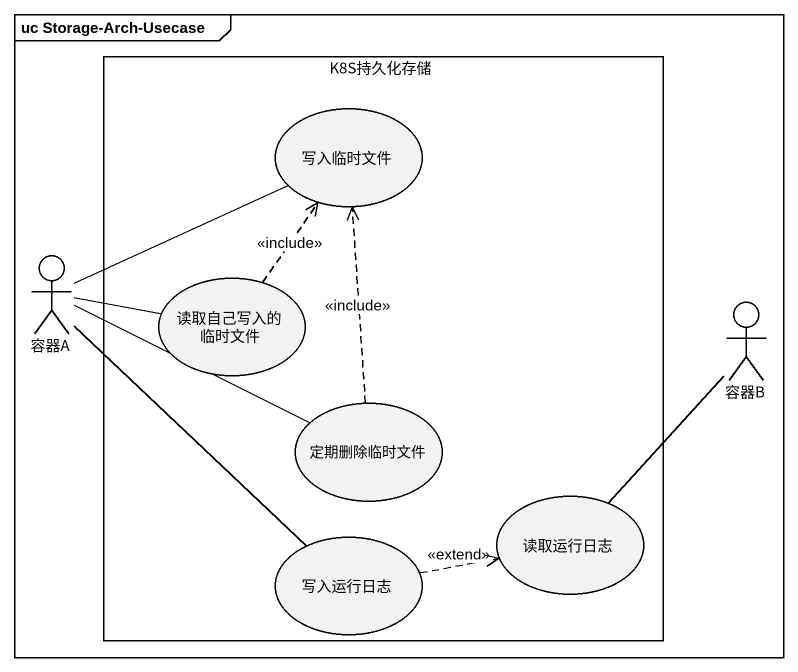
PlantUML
@startuml
mainframe uc Storage-Arch-Usecase
rectangle K8S持久化存储 {
  usecase 写入临时文件
  usecase 读取自己写入的临时文件
  usecase 定期删除临时文件
  usecase 写入运行日志
  usecase 读取运行日志
}
actor 容器A
actor 容器B
容器A -right- 写入临时文件
容器A -right- 读取自己写入的临时文件
容器A -right- 定期删除临时文件
容器A -- 写入运行日志
读取自己写入的临时文件 .up.> 写入临时文件 : <<include>>
容器B -- 读取运行日志
定期删除临时文件 .up.> 写入临时文件 : <<include>>
写入运行日志 .right.> 读取运行日志 : <<extend>>
@enduml
